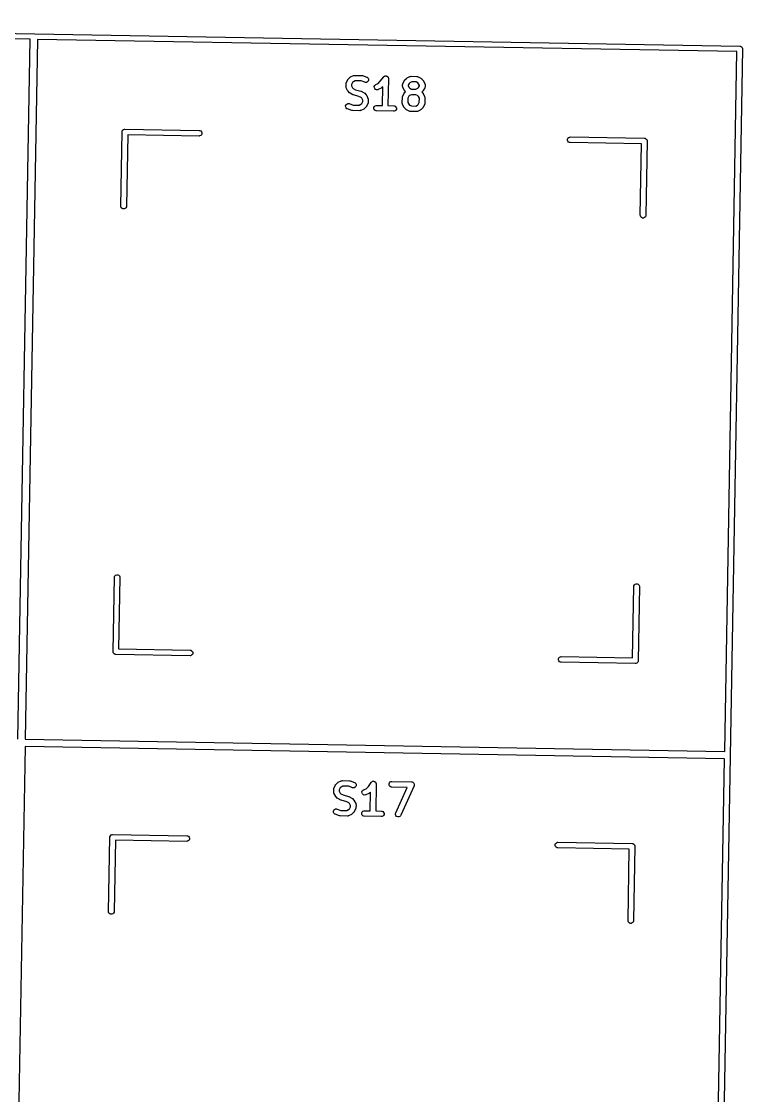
# Model space of a CAD drawing. Header units: inches. Extents: x 3.87 to 9.44, y -6.64 to -2.9.
# Drawn here: x 7.797 to 8.562, y -4.206 to -3.067 of the extents above; entities that cross this region are included whole.
import ezdxf

# ---------------------------------------------------------------- set-up
doc = ezdxf.new("R2010")
doc.units = ezdxf.units.IN
doc.header["$MEASUREMENT"] = 0
doc.layers.add('Dwgs.User', color=9, linetype='CONTINUOUS', true_color=0xc2c2c2)

msp = doc.modelspace()

# ---------------------------------------------------------------- linework, layer by layer
at = {"layer": 'Dwgs.User', "linetype": 'CONTINUOUS'}
for p, q in [((7.0608, -3.0667), (7.8107, -3.0798)), ((7.8057, -3.0856), (7.0637, -3.0726)), ((7.7927, -3.8276), (7.8057, -3.0856)), ((7.8136, -3.0857), (7.8006, -3.8278)), ((7.8107, -3.0798), (7.8107, -3.0798)), ((7.8107, -3.0798), (8.5586, -3.0928)), ((8.5556, -3.0987), (7.8136, -3.0857)), ((8.5615, -3.0958), (8.5484, -3.8457)), ((8.5586, -3.0928), (8.5592, -3.0929)), ((8.5592, -3.0929), (8.5592, -3.0929)), ((8.5592, -3.0929), (8.5603, -3.0934)), ((8.5603, -3.0934), (8.5611, -3.0942)), ((8.5611, -3.0942), (8.5615, -3.0953)), ((8.5615, -3.0953), (8.5615, -3.0958)), ((8.5426, -3.8407), (8.5556, -3.0987)), ((8.141, -3.1318), (8.1413, -3.1313)), ((8.141, -3.1319), (8.141, -3.1318)), ((8.141, -3.132), (8.141, -3.1319)), ((8.1413, -3.1313), (8.1428, -3.1283)), ((8.1428, -3.1283), (8.143, -3.1281)), ((8.143, -3.128), (8.1431, -3.1279)), ((8.143, -3.1281), (8.143, -3.128)), ((8.1431, -3.1279), (8.1431, -3.1278)), ((8.1431, -3.1278), (8.1432, -3.1278)), ((8.1432, -3.1278), (8.1434, -3.1275)), ((8.1434, -3.1275), (8.1449, -3.1261)), ((8.1449, -3.1261), (8.1451, -3.1259)), ((8.1451, -3.1259), (8.1452, -3.1258)), ((8.1452, -3.1258), (8.1453, -3.1258)), ((8.1453, -3.1258), (8.1454, -3.1257)), ((8.1454, -3.1257), (8.1457, -3.1255)), ((8.1454, -3.1257), (8.1454, -3.1257)), ((8.1457, -3.1255), (8.1487, -3.1241)), ((8.1478, -3.1315), (8.1468, -3.1334)), ((8.1487, -3.1306), (8.1478, -3.1315)), ((8.1487, -3.1241), (8.1492, -3.1239)), ((8.1506, -3.1297), (8.1487, -3.1306)), ((8.1492, -3.1239), (8.1494, -3.1239)), ((8.1494, -3.1239), (8.1495, -3.1238)), ((8.1495, -3.1238), (8.15, -3.1238)), ((8.15, -3.1238), (8.1575, -3.1239)), ((8.1569, -3.1298), (8.1506, -3.1297)), ((8.161, -3.1312), (8.1569, -3.1298)), ((8.1575, -3.1239), (8.1578, -3.124)), ((8.1578, -3.124), (8.1579, -3.124)), ((8.1579, -3.124), (8.158, -3.124)), ((8.158, -3.124), (8.1581, -3.124)), ((8.1581, -3.124), (8.1582, -3.124)), ((8.1582, -3.124), (8.1585, -3.1241)), ((8.1585, -3.1241), (8.1629, -3.1257)), ((8.1615, -3.1314), (8.161, -3.1312)), ((8.1627, -3.1313), (8.1615, -3.1314)), ((8.1637, -3.1308), (8.1627, -3.1313)), ((8.1629, -3.1257), (8.1635, -3.1259)), ((8.1635, -3.1259), (8.1643, -3.1267)), ((8.1645, -3.13), (8.1637, -3.1308)), ((8.1643, -3.1267), (8.1648, -3.1277)), ((8.1649, -3.1289), (8.1645, -3.13)), ((8.1648, -3.1277), (8.1649, -3.1289)), ((8.1751, -3.1323), (8.1776, -3.1298)), ((8.1776, -3.1298), (8.1805, -3.1256)), ((8.1805, -3.1256), (8.1809, -3.1252)), ((8.1805, -3.1256), (8.1805, -3.1256)), ((8.1805, -3.1256), (8.1805, -3.1256)), ((8.1805, -3.1256), (8.1805, -3.1256)), ((8.1809, -3.1252), (8.1812, -3.125)), ((8.1812, -3.125), (8.1814, -3.1248)), ((8.1814, -3.1248), (8.1816, -3.1247)), ((8.1816, -3.1247), (8.1819, -3.1246)), ((8.1819, -3.1246), (8.1822, -3.1245)), ((8.1822, -3.1245), (8.1824, -3.1244)), ((8.1824, -3.1244), (8.1827, -3.1244)), ((8.1827, -3.1244), (8.183, -3.1244)), ((8.183, -3.1244), (8.1833, -3.1244)), ((8.1833, -3.1244), (8.1836, -3.1244)), ((8.1836, -3.1244), (8.1839, -3.1246)), ((8.1839, -3.1246), (8.1841, -3.1246)), ((8.1841, -3.1246), (8.1844, -3.1248)), ((8.1844, -3.1248), (8.1847, -3.1249)), ((8.1847, -3.1249), (8.1849, -3.1251)), ((8.1849, -3.1251), (8.1851, -3.1253)), ((8.1851, -3.1253), (8.1852, -3.1255)), ((8.1852, -3.1255), (8.1855, -3.1257)), ((8.1859, -3.1274), (8.1854, -3.1559)), ((8.1855, -3.1257), (8.1856, -3.126)), ((8.1856, -3.126), (8.1857, -3.1262)), ((8.1857, -3.1262), (8.1858, -3.1265)), ((8.1858, -3.1265), (8.1859, -3.1268)), ((8.1859, -3.1268), (8.1859, -3.1274)), ((8.1859, -3.1274), (8.1859, -3.1274)), ((8.1859, -3.1274), (8.1859, -3.1274)), ((8.1859, -3.1274), (8.1859, -3.1274)), ((8.2012, -3.1323), (8.2028, -3.1293)), ((8.2028, -3.1293), (8.203, -3.1291)), ((8.203, -3.1291), (8.203, -3.129)), ((8.203, -3.129), (8.2031, -3.129)), ((8.2031, -3.1289), (8.2032, -3.1288)), ((8.2031, -3.129), (8.2031, -3.1289)), ((8.2032, -3.1288), (8.2034, -3.1286)), ((8.2034, -3.1286), (8.2049, -3.1271)), ((8.2049, -3.1271), (8.2051, -3.1269)), ((8.2051, -3.1269), (8.2052, -3.1269)), ((8.2052, -3.1269), (8.2053, -3.1268)), ((8.2053, -3.1268), (8.2054, -3.1267)), ((8.2053, -3.1268), (8.2053, -3.1268)), ((8.2054, -3.1267), (8.2057, -3.1266)), ((8.2057, -3.1266), (8.2087, -3.1251)), ((8.2086, -3.1317), (8.2078, -3.1325)), ((8.2106, -3.1308), (8.2086, -3.1317)), ((8.2087, -3.1251), (8.2092, -3.1249)), ((8.2092, -3.1249), (8.2093, -3.1249)), ((8.2093, -3.1249), (8.2094, -3.1249)), ((8.2094, -3.1249), (8.21, -3.1248)), ((8.21, -3.1248), (8.216, -3.1249)), ((8.2152, -3.1308), (8.2106, -3.1308)), ((8.2171, -3.1318), (8.2152, -3.1308)), ((8.216, -3.1249), (8.2166, -3.125)), ((8.2166, -3.125), (8.2167, -3.1251)), ((8.2167, -3.1251), (8.2168, -3.1251)), ((8.2168, -3.1251), (8.2173, -3.1253)), ((8.2179, -3.1327), (8.2171, -3.1318)), ((8.2173, -3.1253), (8.2203, -3.1268)), ((8.2203, -3.1268), (8.2205, -3.127)), ((8.2205, -3.127), (8.2206, -3.127)), ((8.2206, -3.127), (8.2207, -3.1271)), ((8.2207, -3.1271), (8.2208, -3.1271)), ((8.2208, -3.1271), (8.2208, -3.1272)), ((8.2208, -3.1272), (8.2211, -3.1274)), ((8.2211, -3.1274), (8.2225, -3.1289)), ((8.2225, -3.1289), (8.2227, -3.1292)), ((8.2227, -3.1292), (8.2228, -3.1292)), ((8.2228, -3.1292), (8.2228, -3.1293)), ((8.2228, -3.1293), (8.2229, -3.1294)), ((8.2229, -3.1294), (8.2229, -3.1295)), ((8.2229, -3.1295), (8.2231, -3.1297)), ((8.2231, -3.1297), (8.2245, -3.1327)), ((8.1409, -3.1326), (8.141, -3.132)), ((8.1409, -3.1356), (8.1409, -3.1326)), ((8.1409, -3.1362), (8.1409, -3.1356)), ((8.141, -3.1363), (8.1409, -3.1362)), ((8.141, -3.1364), (8.141, -3.1363)), ((8.1412, -3.1369), (8.141, -3.1364)), ((8.1426, -3.1399), (8.1412, -3.1369)), ((8.1428, -3.1402), (8.1426, -3.1399)), ((8.1428, -3.1403), (8.1428, -3.1402)), ((8.1429, -3.1403), (8.1428, -3.1403)), ((8.1429, -3.1404), (8.1429, -3.1403)), ((8.143, -3.1405), (8.1429, -3.1404)), ((8.1431, -3.1407), (8.143, -3.1405)), ((8.1446, -3.1422), (8.1431, -3.1407)), ((8.1448, -3.1424), (8.1446, -3.1422)), ((8.1449, -3.1425), (8.1448, -3.1424)), ((8.145, -3.1425), (8.1449, -3.1425)), ((8.1451, -3.1426), (8.145, -3.1425)), ((8.1454, -3.1428), (8.1451, -3.1426)), ((8.1451, -3.1426), (8.1451, -3.1426)), ((8.1483, -3.1444), (8.1454, -3.1428)), ((8.1468, -3.1334), (8.1468, -3.135)), ((8.1468, -3.135), (8.1477, -3.137)), ((8.1477, -3.137), (8.1485, -3.1378)), ((8.1485, -3.1378), (8.1508, -3.139)), ((8.1508, -3.139), (8.1565, -3.1405)), ((8.1565, -3.1405), (8.1565, -3.1405)), ((8.1565, -3.1405), (8.1565, -3.1405)), ((8.1565, -3.1405), (8.1568, -3.1406)), ((8.1568, -3.1406), (8.157, -3.1407)), ((8.157, -3.1407), (8.157, -3.1407)), ((8.157, -3.1407), (8.1571, -3.1407)), ((8.1571, -3.1407), (8.16, -3.1423)), ((8.16, -3.1423), (8.1603, -3.1424)), ((8.1603, -3.1424), (8.1603, -3.1425)), ((8.1603, -3.1425), (8.1604, -3.1425)), ((8.1604, -3.1425), (8.1605, -3.1426)), ((8.1605, -3.1426), (8.1606, -3.1427)), ((8.1606, -3.1427), (8.1608, -3.1428)), ((8.1608, -3.1428), (8.1623, -3.1444)), ((8.1709, -3.1357), (8.1713, -3.1347)), ((8.171, -3.1369), (8.1709, -3.1357)), ((8.1714, -3.1379), (8.171, -3.1369)), ((8.1713, -3.1347), (8.172, -3.1338)), ((8.1723, -3.1387), (8.1714, -3.1379)), ((8.172, -3.1338), (8.1725, -3.1335)), ((8.1734, -3.1391), (8.1723, -3.1387)), ((8.1725, -3.1335), (8.1751, -3.1323)), ((8.1745, -3.139), (8.1734, -3.1391)), ((8.1751, -3.1388), (8.1745, -3.139)), ((8.1781, -3.1374), (8.1751, -3.1388)), ((8.1784, -3.1372), (8.1781, -3.1374)), ((8.1785, -3.1371), (8.1784, -3.1372)), ((8.1784, -3.1372), (8.1784, -3.1372)), ((8.1786, -3.1371), (8.1785, -3.1371)), ((8.1787, -3.137), (8.1786, -3.1371)), ((8.1789, -3.1368), (8.1787, -3.137)), ((8.1799, -3.1359), (8.1789, -3.1368)), ((8.1795, -3.1558), (8.1799, -3.1359)), ((8.2009, -3.1336), (8.201, -3.1331)), ((8.2009, -3.1351), (8.2009, -3.1336)), ((8.2009, -3.1357), (8.2009, -3.1351)), ((8.201, -3.1358), (8.2009, -3.1357)), ((8.201, -3.1329), (8.2012, -3.1323)), ((8.201, -3.133), (8.201, -3.1329)), ((8.201, -3.1331), (8.201, -3.133)), ((8.201, -3.1359), (8.201, -3.1358)), ((8.2012, -3.1365), (8.201, -3.1359)), ((8.201, -3.1458), (8.2026, -3.1428)), ((8.2026, -3.1395), (8.2012, -3.1365)), ((8.2028, -3.1397), (8.2026, -3.1395)), ((8.2026, -3.1428), (8.2027, -3.1426)), ((8.2027, -3.1425), (8.2028, -3.1424)), ((8.2027, -3.1426), (8.2027, -3.1425)), ((8.2028, -3.1398), (8.2028, -3.1397)), ((8.2029, -3.1399), (8.2028, -3.1398)), ((8.2028, -3.1424), (8.2029, -3.1424)), ((8.2029, -3.14), (8.2029, -3.1399)), ((8.203, -3.14), (8.2029, -3.14)), ((8.2029, -3.1423), (8.2031, -3.1421)), ((8.2029, -3.1424), (8.2029, -3.1423)), ((8.2032, -3.1403), (8.203, -3.14)), ((8.2031, -3.1421), (8.2041, -3.1412)), ((8.2041, -3.1412), (8.2032, -3.1403)), ((8.2078, -3.1325), (8.2068, -3.1344)), ((8.2068, -3.1344), (8.2068, -3.1345)), ((8.2068, -3.1345), (8.2077, -3.1365)), ((8.2077, -3.1365), (8.2085, -3.1373)), ((8.2085, -3.1373), (8.2105, -3.1383)), ((8.2105, -3.1383), (8.2151, -3.1384)), ((8.2151, -3.1384), (8.217, -3.1375)), ((8.217, -3.1375), (8.2179, -3.1367)), ((8.2189, -3.1346), (8.2179, -3.1327)), ((8.2179, -3.1367), (8.2189, -3.1348)), ((8.2189, -3.1348), (8.2189, -3.1346)), ((8.2223, -3.1406), (8.2214, -3.1415)), ((8.2214, -3.1415), (8.2223, -3.1424)), ((8.2225, -3.1404), (8.2223, -3.1406)), ((8.2223, -3.1424), (8.2225, -3.1426)), ((8.2226, -3.1403), (8.2225, -3.1404)), ((8.2225, -3.1426), (8.2225, -3.1427)), ((8.2225, -3.1427), (8.2226, -3.1428)), ((8.2227, -3.1402), (8.2226, -3.1402)), ((8.2226, -3.1402), (8.2226, -3.1403)), ((8.2226, -3.1428), (8.2227, -3.1429)), ((8.2229, -3.1398), (8.2227, -3.1401)), ((8.2227, -3.1401), (8.2227, -3.1402)), ((8.2227, -3.1429), (8.2227, -3.1429)), ((8.2227, -3.1429), (8.2228, -3.1432)), ((8.2228, -3.1432), (8.2243, -3.1462)), ((8.2244, -3.1369), (8.2229, -3.1398)), ((8.2247, -3.1363), (8.2244, -3.1369)), ((8.2245, -3.1327), (8.2247, -3.1333)), ((8.2247, -3.1333), (8.2247, -3.1334)), ((8.2247, -3.1334), (8.2248, -3.1335)), ((8.2248, -3.1356), (8.2247, -3.1361)), ((8.2247, -3.1361), (8.2247, -3.1362)), ((8.2247, -3.1362), (8.2247, -3.1363)), ((8.2248, -3.1335), (8.2248, -3.1341)), ((8.2248, -3.1341), (8.2248, -3.1356)), ((8.1409, -3.1551), (8.1417, -3.1543)), ((8.1417, -3.1543), (8.1427, -3.1538)), ((8.1427, -3.1538), (8.1439, -3.1537)), ((8.1439, -3.1537), (8.1444, -3.1538)), ((8.1444, -3.1538), (8.1485, -3.1553)), ((8.1484, -3.1444), (8.1483, -3.1444)), ((8.1486, -3.1445), (8.1484, -3.1444)), ((8.1484, -3.1444), (8.1484, -3.1444)), ((8.1489, -3.1446), (8.1486, -3.1445)), ((8.1546, -3.1461), (8.1489, -3.1446)), ((8.1489, -3.1446), (8.1489, -3.1446)), ((8.1489, -3.1446), (8.1489, -3.1446)), ((8.1569, -3.1473), (8.1546, -3.1461)), ((8.1548, -3.1554), (8.1567, -3.1544)), ((8.1567, -3.1544), (8.1576, -3.1536)), ((8.1577, -3.1481), (8.1569, -3.1473)), ((8.1576, -3.1536), (8.1586, -3.1517)), ((8.1586, -3.1501), (8.1577, -3.1481)), ((8.1586, -3.1517), (8.1586, -3.1501)), ((8.1623, -3.1444), (8.1624, -3.1446)), ((8.1624, -3.1446), (8.1625, -3.1447)), ((8.1625, -3.1447), (8.1626, -3.1447)), ((8.1626, -3.1447), (8.1626, -3.1448)), ((8.1626, -3.1448), (8.1626, -3.1449)), ((8.1626, -3.1449), (8.1628, -3.1451)), ((8.1641, -3.1538), (8.1626, -3.1568)), ((8.1628, -3.1451), (8.1642, -3.1482)), ((8.1644, -3.1533), (8.1641, -3.1538)), ((8.1642, -3.1482), (8.1644, -3.1487)), ((8.1644, -3.1487), (8.1644, -3.1488)), ((8.1644, -3.1488), (8.1645, -3.1489)), ((8.1645, -3.1525), (8.1644, -3.1531)), ((8.1644, -3.1531), (8.1644, -3.1532)), ((8.1644, -3.1532), (8.1644, -3.1533)), ((8.1645, -3.1489), (8.1645, -3.1495)), ((8.1645, -3.1495), (8.1645, -3.1525)), ((8.2006, -3.1531), (8.2007, -3.1471)), ((8.2006, -3.1537), (8.2006, -3.1531)), ((8.2007, -3.1538), (8.2006, -3.1537)), ((8.2007, -3.1466), (8.2008, -3.1465)), ((8.2007, -3.1471), (8.2007, -3.1466)), ((8.2007, -3.1539), (8.2007, -3.1538)), ((8.2009, -3.1545), (8.2007, -3.1539)), ((8.2008, -3.1464), (8.201, -3.1458)), ((8.2008, -3.1465), (8.2008, -3.1464)), ((8.2023, -3.1575), (8.2009, -3.1545)), ((8.2066, -3.1479), (8.2065, -3.1525)), ((8.2065, -3.1525), (8.2074, -3.1545)), ((8.2076, -3.146), (8.2066, -3.1479)), ((8.2074, -3.1545), (8.2082, -3.1553)), ((8.2084, -3.1452), (8.2076, -3.146)), ((8.2104, -3.1443), (8.2084, -3.1452)), ((8.215, -3.1443), (8.2104, -3.1443)), ((8.2169, -3.1453), (8.215, -3.1443)), ((8.2167, -3.1555), (8.2176, -3.1547)), ((8.2177, -3.1462), (8.2169, -3.1453)), ((8.2176, -3.1547), (8.2186, -3.1527)), ((8.2187, -3.1481), (8.2177, -3.1462)), ((8.2186, -3.1527), (8.2187, -3.1481)), ((8.2243, -3.1543), (8.2241, -3.1549)), ((8.2243, -3.1462), (8.2245, -3.1468)), ((8.2244, -3.1542), (8.2243, -3.1543)), ((8.2245, -3.1535), (8.2244, -3.1541)), ((8.2244, -3.1541), (8.2244, -3.1542)), ((8.2245, -3.1468), (8.2245, -3.1469)), ((8.2245, -3.1469), (8.2245, -3.147)), ((8.2245, -3.147), (8.2246, -3.1475)), ((8.2246, -3.1475), (8.2245, -3.1535)), ((8.1405, -3.1562), (8.1409, -3.1551)), ((8.1406, -3.1574), (8.1405, -3.1562)), ((8.1411, -3.1584), (8.1406, -3.1574)), ((8.1419, -3.1592), (8.1411, -3.1584)), ((8.1425, -3.1594), (8.1419, -3.1592)), ((8.1469, -3.161), (8.1425, -3.1594)), ((8.1472, -3.1611), (8.1469, -3.161)), ((8.1473, -3.1611), (8.1472, -3.1611)), ((8.1474, -3.1611), (8.1473, -3.1611)), ((8.1475, -3.1611), (8.1474, -3.1611)), ((8.1476, -3.1611), (8.1475, -3.1611)), ((8.1479, -3.1612), (8.1476, -3.1611)), ((8.1554, -3.1613), (8.1479, -3.1612)), ((8.1485, -3.1553), (8.1548, -3.1554)), ((8.156, -3.1612), (8.1554, -3.1613)), ((8.1561, -3.1612), (8.156, -3.1612)), ((8.1562, -3.1612), (8.1561, -3.1612)), ((8.1567, -3.161), (8.1562, -3.1612)), ((8.1597, -3.1596), (8.1567, -3.161)), ((8.16, -3.1594), (8.1597, -3.1596)), ((8.1601, -3.1593), (8.16, -3.1594)), ((8.16, -3.1594), (8.16, -3.1594)), ((8.1602, -3.1593), (8.1601, -3.1593)), ((8.1603, -3.1592), (8.1602, -3.1593)), ((8.1605, -3.159), (8.1603, -3.1592)), ((8.162, -3.1575), (8.1605, -3.159)), ((8.1622, -3.1573), (8.162, -3.1575)), ((8.1623, -3.1573), (8.1622, -3.1573)), ((8.1624, -3.1571), (8.1623, -3.1572)), ((8.1623, -3.1572), (8.1623, -3.1573)), ((8.1626, -3.1568), (8.1624, -3.157)), ((8.1624, -3.157), (8.1624, -3.1571)), ((8.1705, -3.158), (8.171, -3.157)), ((8.1705, -3.1592), (8.1705, -3.158)), ((8.1709, -3.1603), (8.1705, -3.1592)), ((8.1717, -3.1611), (8.1709, -3.1603)), ((8.171, -3.157), (8.1718, -3.1562)), ((8.1728, -3.1615), (8.1717, -3.1611)), ((8.1718, -3.1562), (8.1729, -3.1558)), ((8.1734, -3.1616), (8.1728, -3.1615)), ((8.1729, -3.1558), (8.1735, -3.1557)), ((8.1914, -3.1619), (8.1734, -3.1616)), ((8.1735, -3.1557), (8.1795, -3.1558)), ((8.1854, -3.1559), (8.1915, -3.156)), ((8.1919, -3.1619), (8.1914, -3.1619)), ((8.1915, -3.156), (8.192, -3.1561)), ((8.193, -3.1615), (8.1919, -3.1619)), ((8.192, -3.1561), (8.1931, -3.1565)), ((8.1938, -3.1607), (8.193, -3.1615)), ((8.1931, -3.1565), (8.1939, -3.1574)), ((8.1943, -3.1596), (8.1938, -3.1607)), ((8.1939, -3.1574), (8.1943, -3.1584)), ((8.1943, -3.1584), (8.1943, -3.1596)), ((8.2025, -3.1577), (8.2023, -3.1575)), ((8.2025, -3.1578), (8.2025, -3.1577)), ((8.2025, -3.1579), (8.2025, -3.1578)), ((8.2026, -3.158), (8.2025, -3.1579)), ((8.2027, -3.158), (8.2026, -3.158)), ((8.2028, -3.1583), (8.2027, -3.158)), ((8.2043, -3.1598), (8.2028, -3.1583)), ((8.2045, -3.16), (8.2043, -3.1598)), ((8.2046, -3.16), (8.2045, -3.16)), ((8.2047, -3.1601), (8.2046, -3.16)), ((8.2048, -3.1602), (8.2047, -3.1601)), ((8.2051, -3.1603), (8.2048, -3.1602)), ((8.2048, -3.1602), (8.2048, -3.1602)), ((8.208, -3.1619), (8.2051, -3.1603)), ((8.2086, -3.1621), (8.208, -3.1619)), ((8.2082, -3.1553), (8.2102, -3.1563)), ((8.2087, -3.1621), (8.2086, -3.1621)), ((8.2088, -3.1622), (8.2087, -3.1621)), ((8.2094, -3.1622), (8.2088, -3.1622)), ((8.2154, -3.1623), (8.2094, -3.1622)), ((8.2102, -3.1563), (8.2148, -3.1564)), ((8.2148, -3.1564), (8.2167, -3.1555)), ((8.2159, -3.1623), (8.2154, -3.1623)), ((8.216, -3.1623), (8.2159, -3.1623)), ((8.2161, -3.1622), (8.216, -3.1623)), ((8.2167, -3.1621), (8.2161, -3.1622)), ((8.2197, -3.1606), (8.2167, -3.1621)), ((8.22, -3.1605), (8.2197, -3.1606)), ((8.2201, -3.1604), (8.22, -3.1604)), ((8.22, -3.1604), (8.22, -3.1605)), ((8.2202, -3.1603), (8.2201, -3.1604)), ((8.2203, -3.1602), (8.2202, -3.1603)), ((8.2205, -3.1601), (8.2203, -3.1602)), ((8.222, -3.1586), (8.2205, -3.1601)), ((8.2222, -3.1584), (8.222, -3.1586)), ((8.2223, -3.1583), (8.2222, -3.1584)), ((8.2224, -3.1582), (8.2223, -3.1582)), ((8.2223, -3.1582), (8.2223, -3.1583)), ((8.2226, -3.1578), (8.2224, -3.1581)), ((8.2224, -3.1581), (8.2224, -3.1582)), ((8.2241, -3.1549), (8.2226, -3.1578)), ((7.902, -3.2625), (7.9034, -3.1838)), ((7.9034, -3.1838), (7.9035, -3.1832)), ((7.9035, -3.1832), (7.9039, -3.1821)), ((7.9039, -3.1821), (7.9048, -3.1813)), ((7.9048, -3.1813), (7.9058, -3.1809)), ((7.9058, -3.1809), (7.9058, -3.1809)), ((7.9058, -3.1809), (7.9064, -3.1809)), ((7.9064, -3.1809), (7.9851, -3.1823)), ((7.9093, -3.1868), (7.9079, -3.2626)), ((7.985, -3.1882), (7.9093, -3.1868)), ((7.9856, -3.1881), (7.985, -3.1882)), ((7.9851, -3.1823), (7.9857, -3.1823)), ((7.9867, -3.1877), (7.9856, -3.1881)), ((7.9857, -3.1823), (7.9868, -3.1828)), ((7.9875, -3.1869), (7.9867, -3.1877)), ((7.9868, -3.1828), (7.9876, -3.1836)), ((7.988, -3.1858), (7.9875, -3.1869)), ((7.9876, -3.1836), (7.988, -3.1847)), ((7.988, -3.1847), (7.988, -3.1858)), ((8.3758, -3.1914), (8.3763, -3.1904)), ((8.3758, -3.1926), (8.3758, -3.1914)), ((8.3762, -3.1937), (8.3758, -3.1926)), ((8.377, -3.1945), (8.3762, -3.1937)), ((8.3763, -3.1904), (8.3771, -3.1896)), ((8.3781, -3.195), (8.377, -3.1945)), ((8.3771, -3.1896), (8.3782, -3.1892)), ((8.3787, -3.195), (8.3781, -3.195)), ((8.3782, -3.1892), (8.3788, -3.1891)), ((8.4544, -3.1963), (8.3787, -3.195)), ((8.3788, -3.1891), (8.4575, -3.1905)), ((8.4531, -3.2721), (8.4544, -3.1963)), ((8.4575, -3.1905), (8.4581, -3.1906)), ((8.4581, -3.1906), (8.4581, -3.1906)), ((8.4581, -3.1906), (8.4591, -3.191)), ((8.4604, -3.1935), (8.459, -3.2722)), ((8.4591, -3.191), (8.4599, -3.1919)), ((8.4599, -3.1919), (8.4599, -3.1919)), ((8.4599, -3.1919), (8.4604, -3.1929)), ((8.4604, -3.1929), (8.4604, -3.1929)), ((8.4604, -3.1929), (8.4604, -3.1935)), ((7.9021, -3.2631), (7.902, -3.2625)), ((7.9025, -3.2642), (7.9021, -3.2631)), ((7.9033, -3.265), (7.9025, -3.2642)), ((7.9043, -3.2654), (7.9033, -3.265)), ((7.9055, -3.2655), (7.9043, -3.2654)), ((7.9066, -3.265), (7.9055, -3.2655)), ((7.9074, -3.2642), (7.9066, -3.265)), ((7.9079, -3.2632), (7.9074, -3.2642)), ((7.9079, -3.2626), (7.9079, -3.2632)), ((8.4532, -3.2727), (8.4531, -3.2721)), ((8.4536, -3.2738), (8.4532, -3.2727)), ((8.4544, -3.2746), (8.4536, -3.2738)), ((8.4554, -3.2751), (8.4544, -3.2746)), ((8.4566, -3.2751), (8.4554, -3.2751)), ((8.4577, -3.2747), (8.4566, -3.2751)), ((8.4585, -3.2739), (8.4577, -3.2747)), ((8.459, -3.2728), (8.4585, -3.2739)), ((8.459, -3.2722), (8.459, -3.2728)), ((7.8952, -3.6556), (7.8957, -3.6545)), ((7.8952, -3.6561), (7.8952, -3.6556)), ((7.8957, -3.6545), (7.8965, -3.6537)), ((7.8965, -3.6537), (7.8976, -3.6533)), ((7.8976, -3.6533), (7.8987, -3.6533)), ((7.8987, -3.6533), (7.8998, -3.6538)), ((7.8998, -3.6538), (7.9006, -3.6546)), ((7.9006, -3.6546), (7.901, -3.6557)), ((7.901, -3.6557), (7.9011, -3.6563)), ((7.8938, -3.7349), (7.8952, -3.6561)), ((7.9011, -3.6563), (7.8997, -3.732)), ((8.4449, -3.7415), (8.4462, -3.6658)), ((8.4462, -3.6658), (8.4463, -3.6652)), ((8.4463, -3.6652), (8.4468, -3.6641)), ((8.4468, -3.6641), (8.4476, -3.6633)), ((8.4476, -3.6633), (8.4487, -3.6629)), ((8.4487, -3.6629), (8.4498, -3.6629)), ((8.4498, -3.6629), (8.4509, -3.6634)), ((8.4522, -3.6659), (8.4508, -3.7446)), ((8.4509, -3.6634), (8.4517, -3.6642)), ((8.4517, -3.6642), (8.4521, -3.6653)), ((8.4521, -3.6653), (8.4522, -3.6659)), ((7.8938, -3.7355), (7.8938, -3.7349)), ((7.8942, -3.7365), (7.8938, -3.7355)), ((7.8997, -3.732), (7.9755, -3.7333)), ((7.9755, -3.7333), (7.9761, -3.7334)), ((7.9761, -3.7334), (7.9771, -3.7339)), ((7.9771, -3.7339), (7.9779, -3.7347)), ((7.9779, -3.7347), (7.9784, -3.7358)), ((7.895, -3.7374), (7.8942, -3.7365)), ((7.8961, -3.7378), (7.895, -3.7374)), ((7.8967, -3.7379), (7.8961, -3.7378)), ((7.9754, -3.7393), (7.8967, -3.7379)), ((7.976, -3.7392), (7.9754, -3.7393)), ((7.9771, -3.7388), (7.976, -3.7392)), ((7.9779, -3.738), (7.9771, -3.7388)), ((7.9783, -3.7369), (7.9779, -3.738)), ((7.9784, -3.7358), (7.9783, -3.7369)), ((8.3662, -3.7425), (8.3667, -3.7415)), ((8.3662, -3.7437), (8.3662, -3.7425)), ((8.3666, -3.7448), (8.3662, -3.7437)), ((8.3674, -3.7456), (8.3666, -3.7448)), ((8.3667, -3.7415), (8.3675, -3.7407)), ((8.3685, -3.7461), (8.3674, -3.7456)), ((8.3675, -3.7407), (8.3686, -3.7403)), ((8.369, -3.7461), (8.3685, -3.7461)), ((8.3686, -3.7403), (8.3692, -3.7402)), ((8.4478, -3.7475), (8.369, -3.7461)), ((8.3692, -3.7402), (8.4449, -3.7415)), ((8.4503, -3.7462), (8.4494, -3.747)), ((8.4507, -3.7452), (8.4503, -3.7462)), ((8.4508, -3.7446), (8.4507, -3.7452)), ((8.4507, -3.7452), (8.4507, -3.7452)), ((8.4484, -3.7475), (8.4478, -3.7475)), ((8.4494, -3.747), (8.4484, -3.7475)), ((7.8005, -3.8356), (7.7876, -4.5757)), ((8.5425, -3.8486), (7.8005, -3.8356)), ((7.8006, -3.8278), (8.5426, -3.8407)), ((8.5296, -4.5886), (8.5425, -3.8486)), ((8.5484, -3.8457), (8.5354, -4.5936)), ((8.5484, -3.8457), (8.5484, -3.8457)), ((8.1326, -3.8734), (8.1356, -3.872)), ((8.1356, -3.872), (8.1362, -3.8718)), ((8.1362, -3.8718), (8.1363, -3.8718)), ((8.1363, -3.8718), (8.1364, -3.8718)), ((8.1364, -3.8718), (8.137, -3.8717)), ((8.137, -3.8717), (8.1445, -3.8718)), ((8.1445, -3.8718), (8.1448, -3.8719)), ((8.1448, -3.8719), (8.1448, -3.8719)), ((8.1448, -3.8719), (8.1449, -3.8719)), ((8.1449, -3.8719), (8.145, -3.8719)), ((8.145, -3.8719), (8.1451, -3.8719)), ((8.1451, -3.8719), (8.1454, -3.872)), ((8.1454, -3.872), (8.1499, -3.8736)), ((8.1278, -3.8835), (8.1279, -3.8805)), ((8.1279, -3.8841), (8.1278, -3.8835)), ((8.1279, -3.8799), (8.128, -3.8798)), ((8.1279, -3.8805), (8.1279, -3.8799)), ((8.128, -3.8797), (8.1282, -3.8792)), ((8.128, -3.8798), (8.128, -3.8797)), ((8.1282, -3.8792), (8.1298, -3.8762)), ((8.1298, -3.8762), (8.1299, -3.876)), ((8.1299, -3.8759), (8.13, -3.8758)), ((8.1299, -3.876), (8.1299, -3.8759)), ((8.13, -3.8758), (8.1301, -3.8757)), ((8.1301, -3.8757), (8.1303, -3.8755)), ((8.1301, -3.8757), (8.1301, -3.8757)), ((8.1303, -3.8755), (8.1318, -3.874)), ((8.1318, -3.874), (8.1321, -3.8738)), ((8.1321, -3.8738), (8.1321, -3.8737)), ((8.1321, -3.8737), (8.1322, -3.8737)), ((8.1322, -3.8737), (8.1323, -3.8736)), ((8.1323, -3.8736), (8.1324, -3.8736)), ((8.1324, -3.8736), (8.1326, -3.8734)), ((8.1338, -3.8813), (8.1337, -3.8829)), ((8.1337, -3.8829), (8.1347, -3.8849)), ((8.1348, -3.8794), (8.1338, -3.8813)), ((8.1356, -3.8786), (8.1348, -3.8794)), ((8.1376, -3.8776), (8.1356, -3.8786)), ((8.1439, -3.8777), (8.1376, -3.8776)), ((8.1479, -3.8792), (8.1439, -3.8777)), ((8.1485, -3.8793), (8.1479, -3.8792)), ((8.1496, -3.8792), (8.1485, -3.8793)), ((8.1507, -3.8787), (8.1496, -3.8792)), ((8.1499, -3.8736), (8.1504, -3.8738)), ((8.1504, -3.8738), (8.1513, -3.8746)), ((8.1514, -3.8779), (8.1507, -3.8787)), ((8.1513, -3.8746), (8.1518, -3.8756)), ((8.1518, -3.8768), (8.1514, -3.8779)), ((8.1518, -3.8756), (8.1518, -3.8768)), ((8.1578, -3.8837), (8.1582, -3.8826)), ((8.1582, -3.8826), (8.159, -3.8817)), ((8.159, -3.8817), (8.1595, -3.8814)), ((8.1595, -3.8814), (8.1621, -3.8802)), ((8.1621, -3.8802), (8.1646, -3.8778)), ((8.1646, -3.8778), (8.1675, -3.8736)), ((8.1675, -3.8736), (8.1679, -3.8731)), ((8.1675, -3.8736), (8.1675, -3.8736)), ((8.1675, -3.8736), (8.1675, -3.8736)), ((8.1675, -3.8736), (8.1675, -3.8736)), ((8.1679, -3.8731), (8.1681, -3.873)), ((8.1681, -3.873), (8.1683, -3.8728)), ((8.1683, -3.8728), (8.1686, -3.8726)), ((8.1686, -3.8726), (8.1688, -3.8725)), ((8.1688, -3.8725), (8.1691, -3.8724)), ((8.1691, -3.8724), (8.1694, -3.8723)), ((8.1694, -3.8723), (8.1697, -3.8723)), ((8.1697, -3.8723), (8.17, -3.8723)), ((8.17, -3.8723), (8.1702, -3.8723)), ((8.1702, -3.8723), (8.1705, -3.8724)), ((8.1705, -3.8724), (8.1708, -3.8725)), ((8.1708, -3.8725), (8.1711, -3.8725)), ((8.1711, -3.8725), (8.1713, -3.8727)), ((8.1713, -3.8727), (8.1716, -3.8728)), ((8.1716, -3.8728), (8.1718, -3.873)), ((8.1718, -3.873), (8.172, -3.8732)), ((8.172, -3.8732), (8.1722, -3.8734)), ((8.1722, -3.8734), (8.1724, -3.8736)), ((8.1724, -3.8736), (8.1725, -3.8739)), ((8.1729, -3.8753), (8.1724, -3.9038)), ((8.1725, -3.8739), (8.1727, -3.8742)), ((8.1727, -3.8742), (8.1727, -3.8744)), ((8.1727, -3.8744), (8.1728, -3.8747)), ((8.1728, -3.8747), (8.1729, -3.8753)), ((8.1729, -3.8753), (8.1729, -3.8753)), ((8.1729, -3.8753), (8.1729, -3.8753)), ((8.1729, -3.8753), (8.1729, -3.8753)), ((8.1865, -3.875), (8.187, -3.8739)), ((8.1865, -3.8761), (8.1865, -3.875)), ((8.1869, -3.8772), (8.1865, -3.8761)), ((8.1877, -3.878), (8.1869, -3.8772)), ((8.187, -3.8739), (8.1878, -3.8731)), ((8.1888, -3.8785), (8.1877, -3.878)), ((8.1878, -3.8731), (8.1889, -3.8727)), ((8.1894, -3.8785), (8.1888, -3.8785)), ((8.1889, -3.8727), (8.1895, -3.8726)), ((8.2059, -3.8788), (8.1894, -3.8785)), ((8.1895, -3.8726), (8.2105, -3.873)), ((8.1937, -3.906), (8.2059, -3.8788)), ((8.2131, -3.8772), (8.199, -3.9084)), ((8.2105, -3.873), (8.211, -3.8731)), ((8.211, -3.8731), (8.211, -3.8731)), ((8.211, -3.8731), (8.2111, -3.8731)), ((8.2111, -3.8731), (8.2116, -3.8733)), ((8.2116, -3.8733), (8.2121, -3.8735)), ((8.2121, -3.8735), (8.2121, -3.8735)), ((8.2121, -3.8735), (8.2121, -3.8735)), ((8.2121, -3.8735), (8.2125, -3.8739)), ((8.2125, -3.8739), (8.2129, -3.8743)), ((8.2129, -3.8743), (8.2129, -3.8744)), ((8.2129, -3.8744), (8.2129, -3.8744)), ((8.2129, -3.8744), (8.2131, -3.8749)), ((8.2131, -3.8749), (8.2133, -3.8754)), ((8.2133, -3.8766), (8.2131, -3.8772)), ((8.2133, -3.8754), (8.2133, -3.8754)), ((8.2133, -3.8754), (8.2133, -3.8755)), ((8.2133, -3.8755), (8.2133, -3.876)), ((8.2133, -3.876), (8.2133, -3.8766)), ((8.2133, -3.8766), (8.2133, -3.8766)), ((8.2133, -3.8766), (8.2133, -3.8766)), ((8.1279, -3.8842), (8.1279, -3.8841)), ((8.1279, -3.8843), (8.1279, -3.8842)), ((8.1281, -3.8848), (8.1279, -3.8843)), ((8.1296, -3.8879), (8.1281, -3.8848)), ((8.1297, -3.8881), (8.1296, -3.8879)), ((8.1297, -3.8882), (8.1297, -3.8881)), ((8.1298, -3.8883), (8.1297, -3.8882)), ((8.1299, -3.8884), (8.1298, -3.8883)), ((8.1301, -3.8886), (8.1299, -3.8884)), ((8.1299, -3.8884), (8.1299, -3.8884)), ((8.1316, -3.8902), (8.1301, -3.8886)), ((8.1318, -3.8903), (8.1316, -3.8902)), ((8.1318, -3.8904), (8.1318, -3.8903)), ((8.1319, -3.8905), (8.1318, -3.8904)), ((8.132, -3.8905), (8.1319, -3.8905)), ((8.1321, -3.8906), (8.132, -3.8905)), ((8.1323, -3.8907), (8.1321, -3.8906)), ((8.1353, -3.8923), (8.1323, -3.8907)), ((8.1347, -3.8849), (8.1355, -3.8857)), ((8.1354, -3.8923), (8.1353, -3.8923)), ((8.1353, -3.8923), (8.1353, -3.8923)), ((8.1356, -3.8924), (8.1354, -3.8923)), ((8.1355, -3.8857), (8.1377, -3.8869)), ((8.1358, -3.8925), (8.1356, -3.8924)), ((8.1359, -3.8925), (8.1358, -3.8925)), ((8.1416, -3.894), (8.1359, -3.8925)), ((8.1359, -3.8925), (8.1359, -3.8925)), ((8.1377, -3.8869), (8.1434, -3.8884)), ((8.1438, -3.8952), (8.1416, -3.894)), ((8.1434, -3.8884), (8.1434, -3.8884)), ((8.1434, -3.8884), (8.1435, -3.8884)), ((8.1435, -3.8884), (8.1437, -3.8885)), ((8.1437, -3.8885), (8.1439, -3.8886)), ((8.1439, -3.8886), (8.144, -3.8886)), ((8.144, -3.8886), (8.144, -3.8886)), ((8.144, -3.8886), (8.147, -3.8902)), ((8.147, -3.8902), (8.1472, -3.8904)), ((8.1472, -3.8904), (8.1473, -3.8904)), ((8.1473, -3.8904), (8.1474, -3.8905)), ((8.1474, -3.8905), (8.1475, -3.8905)), ((8.1475, -3.8905), (8.1475, -3.8906)), ((8.1475, -3.8906), (8.1477, -3.8908)), ((8.1477, -3.8908), (8.1492, -3.8923)), ((8.1492, -3.8923), (8.1494, -3.8925)), ((8.1494, -3.8925), (8.1494, -3.8926)), ((8.1494, -3.8926), (8.1495, -3.8927)), ((8.1495, -3.8927), (8.1496, -3.8927)), ((8.1496, -3.8927), (8.1496, -3.8928)), ((8.1496, -3.8928), (8.1497, -3.8931)), ((8.1497, -3.8931), (8.1512, -3.8961)), ((8.1579, -3.8848), (8.1578, -3.8837)), ((8.1584, -3.8858), (8.1579, -3.8848)), ((8.1593, -3.8866), (8.1584, -3.8858)), ((8.1603, -3.887), (8.1593, -3.8866)), ((8.1615, -3.8869), (8.1603, -3.887)), ((8.162, -3.8867), (8.1615, -3.8869)), ((8.1651, -3.8853), (8.162, -3.8867)), ((8.1653, -3.8851), (8.1651, -3.8853)), ((8.1654, -3.8851), (8.1653, -3.8851)), ((8.1655, -3.8851), (8.1654, -3.8851)), ((8.1656, -3.885), (8.1655, -3.8851)), ((8.1658, -3.8848), (8.1656, -3.8849)), ((8.1656, -3.8849), (8.1656, -3.885)), ((8.1668, -3.8838), (8.1658, -3.8848)), ((8.1665, -3.9037), (8.1668, -3.8838)), ((8.1275, -3.9041), (8.1279, -3.903)), ((8.1275, -3.9053), (8.1275, -3.9041)), ((8.128, -3.9063), (8.1275, -3.9053)), ((8.1279, -3.903), (8.1286, -3.9022)), ((8.1289, -3.9071), (8.128, -3.9063)), ((8.1286, -3.9022), (8.1297, -3.9017)), ((8.1297, -3.9017), (8.1308, -3.9016)), ((8.1308, -3.9016), (8.1314, -3.9018)), ((8.1314, -3.9018), (8.1354, -3.9032)), ((8.1354, -3.9032), (8.1417, -3.9033)), ((8.1417, -3.9033), (8.1437, -3.9024)), ((8.1437, -3.9024), (8.1445, -3.9015)), ((8.1446, -3.896), (8.1438, -3.8952)), ((8.1445, -3.9015), (8.1455, -3.8996)), ((8.1456, -3.898), (8.1446, -3.896)), ((8.1455, -3.8996), (8.1456, -3.898)), ((8.149, -3.9055), (8.1474, -3.9069)), ((8.1492, -3.9052), (8.149, -3.9055)), ((8.1493, -3.9051), (8.1492, -3.9052)), ((8.1492, -3.9052), (8.1492, -3.9052)), ((8.1494, -3.905), (8.1493, -3.905)), ((8.1493, -3.905), (8.1493, -3.9051)), ((8.1495, -3.9047), (8.1494, -3.905)), ((8.1511, -3.9017), (8.1495, -3.9047)), ((8.1513, -3.9012), (8.1511, -3.9017)), ((8.1512, -3.8961), (8.1514, -3.8966)), ((8.1514, -3.901), (8.1513, -3.9011)), ((8.1513, -3.9011), (8.1513, -3.9012)), ((8.1514, -3.8966), (8.1514, -3.8967)), ((8.1514, -3.8967), (8.1514, -3.8968)), ((8.1514, -3.8968), (8.1515, -3.8974)), ((8.1515, -3.8974), (8.1514, -3.9004)), ((8.1514, -3.9004), (8.1514, -3.901)), ((8.1575, -3.9059), (8.1579, -3.9049)), ((8.1575, -3.9071), (8.1575, -3.9059)), ((8.1579, -3.9049), (8.1588, -3.9041)), ((8.1588, -3.9041), (8.1598, -3.9037)), ((8.1598, -3.9037), (8.1604, -3.9036)), ((8.1604, -3.9036), (8.1665, -3.9037)), ((8.1724, -3.9038), (8.1784, -3.9039)), ((8.1784, -3.9039), (8.179, -3.904)), ((8.179, -3.904), (8.18, -3.9045)), ((8.18, -3.9045), (8.1808, -3.9053)), ((8.1808, -3.9053), (8.1813, -3.9064)), ((8.1813, -3.9064), (8.1812, -3.9075)), ((8.1935, -3.9065), (8.1937, -3.906)), ((8.1294, -3.9073), (8.1289, -3.9071)), ((8.1339, -3.9089), (8.1294, -3.9073)), ((8.1342, -3.909), (8.1339, -3.9089)), ((8.1344, -3.909), (8.1342, -3.909)), ((8.1342, -3.909), (8.1342, -3.909)), ((8.1345, -3.9091), (8.1344, -3.909)), ((8.1348, -3.9091), (8.1345, -3.909)), ((8.1345, -3.909), (8.1345, -3.9091)), ((8.1423, -3.9092), (8.1348, -3.9091)), ((8.1429, -3.9092), (8.1423, -3.9092)), ((8.143, -3.9091), (8.1429, -3.9092)), ((8.1431, -3.9091), (8.143, -3.9091)), ((8.1436, -3.9089), (8.1431, -3.9091)), ((8.1467, -3.9075), (8.1436, -3.9089)), ((8.1469, -3.9073), (8.1467, -3.9075)), ((8.147, -3.9073), (8.1469, -3.9073)), ((8.1471, -3.9072), (8.147, -3.9073)), ((8.1472, -3.9072), (8.1471, -3.9072)), ((8.1474, -3.9069), (8.1472, -3.9071)), ((8.1472, -3.9071), (8.1472, -3.9072)), ((8.1579, -3.9082), (8.1575, -3.9071)), ((8.1587, -3.909), (8.1579, -3.9082)), ((8.1597, -3.9095), (8.1587, -3.909)), ((8.1603, -3.9095), (8.1597, -3.9095)), ((8.1783, -3.9098), (8.1603, -3.9095)), ((8.1789, -3.9098), (8.1783, -3.9098)), ((8.18, -3.9094), (8.1789, -3.9098)), ((8.1808, -3.9086), (8.18, -3.9094)), ((8.1812, -3.9075), (8.1808, -3.9086)), ((8.1934, -3.9077), (8.1935, -3.9065)), ((8.1939, -3.9088), (8.1934, -3.9077)), ((8.1946, -3.9096), (8.1939, -3.9088)), ((8.1957, -3.9101), (8.1946, -3.9096)), ((8.1968, -3.9101), (8.1957, -3.9101)), ((8.1979, -3.9097), (8.1968, -3.9101)), ((8.1988, -3.9089), (8.1979, -3.9097)), ((8.199, -3.9084), (8.1988, -3.9089)), ((7.8917, -3.9293), (7.8928, -3.9288)), ((7.8928, -3.9288), (7.8928, -3.9288)), ((7.8928, -3.9288), (7.8933, -3.9288)), ((7.8933, -3.9288), (7.9721, -3.9302)), ((7.889, -4.0104), (7.8903, -3.9317)), ((7.8903, -3.9317), (7.8904, -3.9311)), ((7.8904, -3.9311), (7.8909, -3.9301)), ((7.8909, -3.9301), (7.8917, -3.9293)), ((7.8962, -3.9348), (7.8949, -4.0105)), ((7.972, -3.9361), (7.8962, -3.9348)), ((7.9725, -3.936), (7.972, -3.9361)), ((7.9721, -3.9302), (7.9726, -3.9302)), ((7.9736, -3.9356), (7.9725, -3.936)), ((7.9726, -3.9302), (7.9737, -3.9307)), ((7.9744, -3.9348), (7.9736, -3.9356)), ((7.9737, -3.9307), (7.9745, -3.9315)), ((7.9749, -3.9337), (7.9744, -3.9348)), ((7.9745, -3.9315), (7.9749, -3.9326)), ((7.9749, -3.9326), (7.9749, -3.9337)), ((8.3628, -3.9394), (8.3632, -3.9383)), ((8.3628, -3.9405), (8.3628, -3.9394)), ((8.3632, -3.9416), (8.3628, -3.9405)), ((8.3632, -3.9383), (8.3641, -3.9375)), ((8.3641, -3.9375), (8.3651, -3.9371)), ((8.3651, -3.9371), (8.3657, -3.937)), ((8.3657, -3.937), (8.4444, -3.9384)), ((8.4444, -3.9384), (8.445, -3.9385)), ((8.445, -3.9385), (8.445, -3.9385)), ((8.445, -3.9385), (8.4461, -3.9389)), ((8.4461, -3.9389), (8.4469, -3.9398)), ((8.4469, -3.9398), (8.4469, -3.9398)), ((8.4469, -3.9398), (8.4473, -3.9408)), ((8.364, -3.9424), (8.3632, -3.9416)), ((8.365, -3.9429), (8.364, -3.9424)), ((8.3656, -3.9429), (8.365, -3.9429)), ((8.4414, -3.9443), (8.3656, -3.9429)), ((8.4401, -4.02), (8.4414, -3.9443)), ((8.4473, -3.9414), (8.446, -4.0201)), ((8.4473, -3.9408), (8.4473, -3.9408)), ((8.4473, -3.9408), (8.4473, -3.9414)), ((7.889, -4.011), (7.889, -4.0104)), ((7.8894, -4.0121), (7.889, -4.011)), ((7.8902, -4.0129), (7.8894, -4.0121)), ((7.8913, -4.0134), (7.8902, -4.0129)), ((7.8924, -4.0134), (7.8913, -4.0134)), ((7.8935, -4.013), (7.8924, -4.0134)), ((7.8943, -4.0122), (7.8935, -4.013)), ((7.8948, -4.0111), (7.8943, -4.0122)), ((7.8949, -4.0105), (7.8948, -4.0111)), ((8.4401, -4.0206), (8.4401, -4.02)), ((8.446, -4.0201), (8.4459, -4.0207)), ((8.4405, -4.0217), (8.4401, -4.0206)), ((8.4413, -4.0225), (8.4405, -4.0217)), ((8.4424, -4.023), (8.4413, -4.0225)), ((8.4435, -4.023), (8.4424, -4.023)), ((8.4446, -4.0226), (8.4435, -4.023)), ((8.4454, -4.0218), (8.4446, -4.0226)), ((8.4459, -4.0207), (8.4454, -4.0218))]:
    msp.add_line(p, q, dxfattribs=at)

doc.saveas('drawing.dxf')
